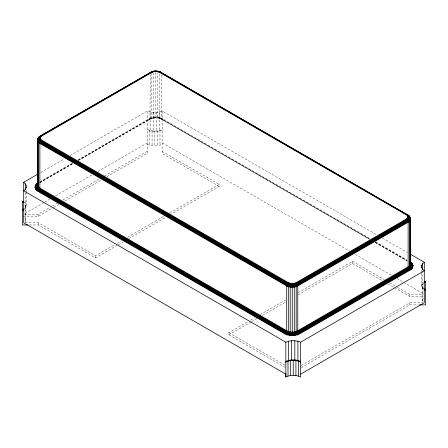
<?xml version="1.0" encoding="UTF-8"?>
<svg xmlns="http://www.w3.org/2000/svg" width="448" height="448" viewBox="0 0 448 448"><rect width="100%" height="100%" fill="white"/><g stroke="black" fill="none" stroke-linecap="round" stroke-linejoin="round"><path stroke-width="0.34" stroke-dasharray="2.24 1.68" d="M155.758 117.426L155.758 117.891L153.395 118.07L153.059 117.628L158.463 117.628L158.127 118.07L155.758 117.863L155.758 72.033M423.438 289.19L421.691 286.636L421.691 284.788L423.438 282.229M159.678 74.038L159.678 117.404L159.852 118.294L162.221 119.437L163.145 119.19C158.586 116.743 152.936 116.743 148.378 119.19L149.302 119.437L151.463 118.53L151.844 117.404L151.844 73.343M25.105 207.334L25.458 205.778L25.105 204.215L25.105 222.258L25.458 220.696L25.458 205.778M422.895 284.15L422.895 302.193L422.542 300.63L422.542 285.712L422.895 284.15L423.942 282.694M422.542 300.63L422.895 299.074L423.942 297.618M24.562 209.255L26.309 206.702L26.309 192.998M153.395 118.07L153.731 116.956L153.731 72.89M78.529 160.401L149.974 119.045L153.642 117.824L158.29 117.936M160.983 118.233L160.328 118.597L157.987 118.037L157.808 117.454L157.786 72.89M40.6 172.575L64.131 158.99M70.162 155.506L147.392 110.919C152.029 112.974 157.517 112.974 162.159 110.919L377.076 234.998M39.878 181.832L72.436 163.033M77.829 159.919L150.22 118.126C153.625 116.368 157.892 116.368 161.297 118.126L370.042 238.638M39.816 182.347L72.374 163.548M78.305 160.126L151.799 117.914M39.558 182.795L72.794 163.61M78.148 160.518L149.974 119.045L150.22 74.76M39.939 182.678L73.102 163.531M24.914 213.606L44.218 202.457M44.822 202.11L49.65 199.321M55.681 195.838L92.484 174.591M97.916 171.455L147.392 142.895M24.388 214.301L38.091 214.301L50.17 207.329M52.584 205.934L57.417 203.146M62.849 200.01L99.081 179.088M104.518 175.952L147.392 151.2M23.083 216.434L38.091 216.434L53.189 207.715M53.794 207.368L59.226 204.232M64.663 201.096L100.895 180.174M106.932 176.691L147.392 153.328L147.392 110.919M25.049 222.83L38.472 222.83L95.508 255.758L114.817 244.614M117.23 243.219L121.453 240.778M127.484 237.294L164.293 216.048M169.719 212.912L219.195 184.352L219.195 186.48L171.528 213.998M29.389 224.958L38.472 224.958L95.508 257.891L117.835 245M118.434 244.653L123.262 241.864M128.694 238.734L166.102 217.134M285.242 367.433L228.805 334.846L228.805 332.718L248.114 321.569M250.527 320.174L254.75 317.738M260.182 314.602L285.522 299.975M298.189 292.656L352.492 261.307L384.311 279.681M228.805 334.846L251.132 321.961M251.731 321.614L257.163 318.478M262.595 315.342L285.522 302.103M298.189 294.79L352.492 263.441L382.508 280.773M301.213 365.518L409.909 302.764L422.923 302.764M301.213 367.651L409.909 304.892L418.096 304.892M148.854 119.392L150.875 118.496L155.758 117.74M147.392 129.349C151.928 131.69 157.618 131.69 162.159 129.349L162.159 130.105C157.517 132.154 152.029 132.154 147.392 130.105M147.392 144.273C151.928 146.608 157.618 146.608 162.159 144.273M149.302 119.437L149.682 119.319M150.539 118.233L151.463 118.53M151.189 118.597L153.535 118.037M397.522 287.302L409.528 294.235L423.623 294.235M394.514 287.7L409.528 296.369L423.506 296.369M157.875 117.824L162.669 119.392M159.852 118.294L160.328 118.597M159.723 117.914L370.171 239.193M160.059 118.53L162.221 119.437M382.525 238.146L407.344 252.476M375.486 241.786L406.946 259.946M375.519 242.284L407.07 260.501M369.723 239.238L161.543 119.045L161.297 74.76M375.099 242.34L407.232 260.893M161.84 119.319L369.342 239.12M375.39 242.614L406.851 260.775M162.159 142.895L349.227 250.897M355.281 254.391L391.602 275.363M397.051 278.51L403.105 282.005M403.71 282.352L423.086 293.535M162.159 151.418L219.195 184.352M389.715 282.8L396.917 286.955M219.195 186.48L162.159 153.552L162.159 110.919M387.912 283.892L393.915 287.358M228.805 332.718L285.841 365.646M24.562 202.294L26.309 204.854M423.942 288.725L422.895 287.269L422.542 285.712M25.105 219.134L25.458 220.696M422.582 270.598L422.582 288.411M421.691 270.396L421.691 272.451M421.691 273.14L421.691 286.636M409.909 302.764L409.909 304.892M409.528 294.235L409.528 296.369M352.492 261.307L352.492 263.441M159.998 130.306L159.998 145.23M159.449 111.905L159.449 131.09M157.478 130.911L157.478 145.83M156.374 112.42L156.374 131.606M154.773 131.118L154.773 146.037M153.171 112.42L153.171 131.606M152.074 130.911L152.074 145.83M150.097 111.905L150.097 131.09M149.554 130.306L149.554 145.23M95.508 255.758L95.508 257.891M38.472 222.83L38.472 224.958M38.091 214.301L38.091 216.434M26.309 190.254L26.309 192.517M25.418 192.718L25.418 208.477"/><path stroke-width="0.67" d="M410.368 254.223L424.295 262.265L422.582 263.827L421.691 265.602L421.691 267.45L422.582 269.226L424.295 270.788L300.608 342.199L300.608 377.059C296.072 374.718 290.382 374.718 285.841 377.059L285.841 373.744M38.03 182.896C34.138 184.475 34.266 189.846 38.03 191.425L284.855 333.928L287.017 334.886L292.242 335.692L292.242 284.11L292.656 283.64L295.932 282.766L406.274 219.061C408.167 218.282 408.24 215.578 406.274 214.799L159.454 72.296L156.503 71.445L152.499 71.45L150.287 72.845L151.788 72.167M292.242 335.692L297.461 334.886L299.622 333.928L409.97 270.217L412.25 268.223L413 265.518L411.158 264.975L410.15 262.657C411.124 264.566 409.993 266.734 408.184 267.607L297.842 331.318C294.398 333.088 290.08 333.088 286.642 331.318L39.816 188.815C37.996 187.93 36.893 185.769 37.85 183.859C38.567 186.25 34.059 185.578 35.65 187.085L36.092 188.765L38.511 191.078L285.331 333.575C289.582 335.765 294.902 335.765 299.146 333.575L409.489 269.87C412.776 268.598 413.336 263.822 409.987 262.265M410.234 263.194L410.15 262.657L410.766 264.891L412.35 265.882C414.086 267.954 410.368 266.213 410.413 265.087L410.418 219.061L410.066 217.353L408.649 215.46L160.759 72.167L159.023 71.45L157.618 71.607L157.287 71.21L156.503 71.445L155.758 71.092L151.922 71.786M154.235 71.21L155.344 71.422L155.238 70.958L153.664 71.154L154.073 71.07L154.207 71.546L152.068 72.296L41.726 136.002L40.802 135.755L38.937 137.038L37.85 139.093L37.85 186.2L37.111 187.818L35.448 188.95L36.462 190.243L38.03 189.078L38.612 187.925L38.634 142.526L39.295 140.795L40.936 139.681L288.546 282.766L293.765 283.998L296.408 283.114L406.756 219.408C408.923 218.551 408.974 215.454 406.756 214.592L159.93 72.089L157.853 71.316L157.618 71.607M37.587 184.873L37.514 185.909L36.842 186.894L35.017 187.594L37.234 186.094L37.85 183.859M294.941 335.485L294.269 331.901L294.269 287.134L293.793 283.517L295.187 283.657L296.212 286.054L296.156 331.447L296.537 333.334L297.461 334.886M406.274 219.061L407.585 220.438L408.122 222.258L408.122 267.019L408.666 268.839L409.489 269.87L411.292 269.265L409.668 267.254L409.366 266.084L409.366 221.323L410.418 219.061L409.976 217.179L409.366 216.798L409.063 215.835L407.691 215.298L407.574 216.031C411.146 215.527 411.174 221.413 408.122 222.258L297.78 285.964C294.375 287.717 290.108 287.717 286.703 285.964L39.878 143.461L38.634 142.526L39.351 140.851L40.936 139.681L40.247 137.704L41.726 136.002M289.537 335.485L290.214 331.901L290.214 287.134L291.133 286.642L291.497 283.618L292.242 284.11L293.765 283.998M408.122 222.258L408.598 221.329L409.366 221.323L409.293 220.746L407.467 218.002L408.688 218.551L409.825 220.097L408.061 221.67L297.713 285.376L294.246 286.535L288.322 286.681L289.402 283.164L288.03 285.97L288.322 286.681L288.322 331.447L287.941 333.334L287.017 334.886M409.825 220.097L410.15 220.231L410.329 218.506L409.651 217.554L407.792 216.686L408.279 216.121L409.41 216.496L410.15 217.89L410.15 264.998L410.486 266.112L412.02 267.344L412.25 268.223L411.046 268.705M38.03 191.425L39.334 190.047L39.878 188.227L39.878 143.461L40.415 141.641L41.726 140.263M284.855 333.928L286.16 332.55L286.703 330.73L286.703 285.964L287.241 284.144L288.546 282.766M39.48 136.539L37.934 138.555L37.582 140.263L37.85 186.939L37.206 188.009L35.459 188.95L36.383 190.17L37.968 189.017L38.556 187.869L38.634 187.292L37.514 185.909M292.242 284.11L288.07 283.114L41.244 140.61C39.026 139.754 39.077 136.657 41.244 135.8L151.592 72.089L152.813 71.551L153.082 71.837L152.135 71.546M35.459 188.95L35.98 188.546L35 187.594L35.65 187.085L36.366 184.968L37.257 183.988L37.783 183.977C35.246 185.769 36.327 189.515 38.954 190.607L285.779 333.11C289.75 335.154 294.728 335.154 298.698 333.11L409.046 269.399C411.712 268.402 412.86 264.169 409.97 262.791M40.309 139.91L40.426 139.026L39.721 139.087L38.186 140.319L37.85 141.434L38.634 142.526L37.671 139.714L38.349 138.757L40.247 137.704L39.721 137.323L38.186 138.079L37.582 140.263L37.85 141.434L38.668 139.966L40.426 139.026M289.486 286.395L290.382 283.455L290.713 283.998L290.214 287.134L289.486 286.395L286.765 285.376L39.939 142.873L38.018 141.042M406.274 214.799L407.198 214.547C409.657 215.505 409.601 218.932 407.198 219.878L296.856 283.584C294.028 285.057 290.444 285.079 287.627 283.584L40.802 141.081C38.942 140.308 38.147 137.659 39.939 136.371L41.031 136.494L39.766 136.534L38.937 137.038L37.582 140.263L38.371 139.082L40.208 138.376L39.721 139.087M412.25 268.223L410.553 267.198L409.926 266.095L410.486 264.046M411.292 269.265L409.769 268.061L409.203 266.89L409.366 266.084L410.413 265.087M286.703 285.964L287.358 285.684L288.949 282.974M156.503 71.445L156.694 70.98L157.696 71.322L155.758 71.092L155.344 71.422M158.71 71.551L158.598 71.893L159.309 71.546L159.824 71.865L157.853 71.316M293.793 283.517L294.459 285.824L294.269 287.134L292.858 286.67L292.242 287.291L291.133 286.642M39.939 136.55L40.415 135.873L152.499 71.45M41.362 136.231L39.928 136.186L38.914 137.284L40.802 135.755M26.309 187.516L25.418 189.291L23.705 190.854L285.841 342.199C290.483 340.144 295.971 340.144 300.608 342.199M37.766 184.397C36.456 186.228 37.834 188.569 39.631 189.437L286.457 331.94C290.013 333.771 294.47 333.771 298.026 331.94L408.369 268.229L410.486 266.112L410.766 264.891L410.396 263.486L411.309 264.102L412.541 264.169L409.97 261.694M38.175 138.124L38.707 137.48M152.018 71.753L153.821 71.114L154.207 71.546M150.472 72.436L151.144 72.05L152.068 72.296M158.273 71.238L157.287 71.21L158.418 71.456L158.077 71.187M24.058 208.79L22.4 210.039L23.705 210.039M37.85 186.939L286.703 330.73C290.108 332.483 294.375 332.483 297.78 330.73L409.366 266.084L409.926 266.095M423.942 282.694L425.6 281.445L425.6 304.892L419.462 304.892M35.101 186.228L37.111 185.254L37.834 184.318C35.79 186.021 37.223 189.129 39.334 190.047L286.16 332.55C289.901 334.471 294.582 334.471 298.318 332.55L408.666 268.839C410.95 267.859 412.16 264.639 410.032 262.853L411.617 262.948L412.552 264.163L413 265.518L412.35 265.882L412.888 266.89L412.02 267.344L412.899 266.89M39.609 136.478L151.144 72.05M155.238 70.958L155.758 70.969M285.841 374.17L23.705 222.83L23.705 182.325L37.582 174.317M300.608 374.17L424.295 302.764L424.295 262.265M412.35 265.882L413 265.518L412.02 264.426L410.889 264.046L410.15 263.015M159.051 72.083L160.216 71.882L161.235 72.845M35.75 184.895L37.968 184.055L36.949 184.89L35.75 184.895L35.98 185.629L35.112 186.228L35.65 187.085M412.983 265.524L412.02 264.426L412.541 264.169M410.15 220.231L409.41 218.607L407.753 217.358L408.481 217M412.02 264.426L412.552 264.163L411.538 262.875L410.004 262.142M290.713 283.998L291.497 283.618M40.247 137.704L38.422 138.174L37.934 139.199L38.27 140.482L40.124 142.251L286.95 284.754C290.181 286.468 294.291 286.446 297.534 284.754L407.876 221.049L409.578 219.531L410.066 217.997L409.091 216.91L407.792 216.686M300.608 362.135C296.072 359.8 290.382 359.8 285.841 362.135L285.841 361.379C290.483 359.33 295.971 359.33 300.608 361.379M159.454 72.296L160.373 72.05L161.05 72.436M36.954 184.268L36.708 183.854L37.906 183.35M40.309 136.506L40.533 137.06L38.808 137.306C37.666 138.874 38.881 140.896 40.415 141.641L287.241 284.144C290.293 285.762 294.179 285.74 297.237 284.144L407.585 220.438L409.41 218.607L409.332 216.339M39.721 137.323L40.533 137.06M411.538 262.875L410.435 262.97M289.29 283.657L290.382 283.455M407.467 218.002L408.279 217.885M407.691 215.298L407.064 215.382L408.649 215.46L409.976 217.179M408.122 267.019L409.203 266.89M295.932 282.766L297.237 284.144L297.78 285.964L296.212 286.054L295.775 284.794M27.989 224.958L22.4 224.958L22.4 201.51L23.705 201.51M424.295 281.445L425.6 281.445M424.295 289.974L425.6 289.974L423.942 288.725M156.867 71.579L156.772 71.014L155.758 71.092M407.574 216.031L408.279 216.121M294.538 286.485L296.156 286.681L295.982 285.443M407.691 218.702L406.969 218.568L408.52 219.772L409.366 221.323M407.753 217.358L409.578 218.137L410.25 219.145M38.612 187.925L39.878 188.227M39.519 138.208L40.208 138.376M36.708 183.854L37.257 183.988M407.198 214.547L409.007 215.779L409.366 216.798M159.023 71.45L159.6 71.624M36.462 190.243L38.511 191.078M159.874 71.786L408.061 215.348M406.638 218.831L407.652 219.587L408.598 221.329M409.489 269.87L409.97 270.217M299.622 333.928L298.318 332.55L297.78 330.73L297.78 285.964M22.4 201.51L24.058 202.759M23.705 182.325L25.418 183.893L26.309 185.668L26.309 187.723M35.017 187.594L35.98 188.546M287.358 285.684L288.322 286.681M38.769 142.005L39.878 143.461M295.187 283.657L294.918 283.226L296.078 285.41M160.474 72.139L160.642 72.537M292.656 283.64L292.858 286.67M37.699 140.073L37.85 141.434M422.582 263.827L422.582 269.304M421.691 265.602L421.691 267.658M298.446 361.178L298.446 376.096M297.903 341.208L297.903 360.394M295.926 360.573L295.926 375.497M294.829 340.698L294.829 359.878M293.227 360.371L293.227 375.29M291.626 340.698L291.626 359.878M290.522 360.573L290.522 375.497M288.551 341.208L288.551 360.394M288.002 361.178L288.002 376.096M285.841 342.199L285.841 377.059M25.418 183.893L25.418 190.058"/></g></svg>
